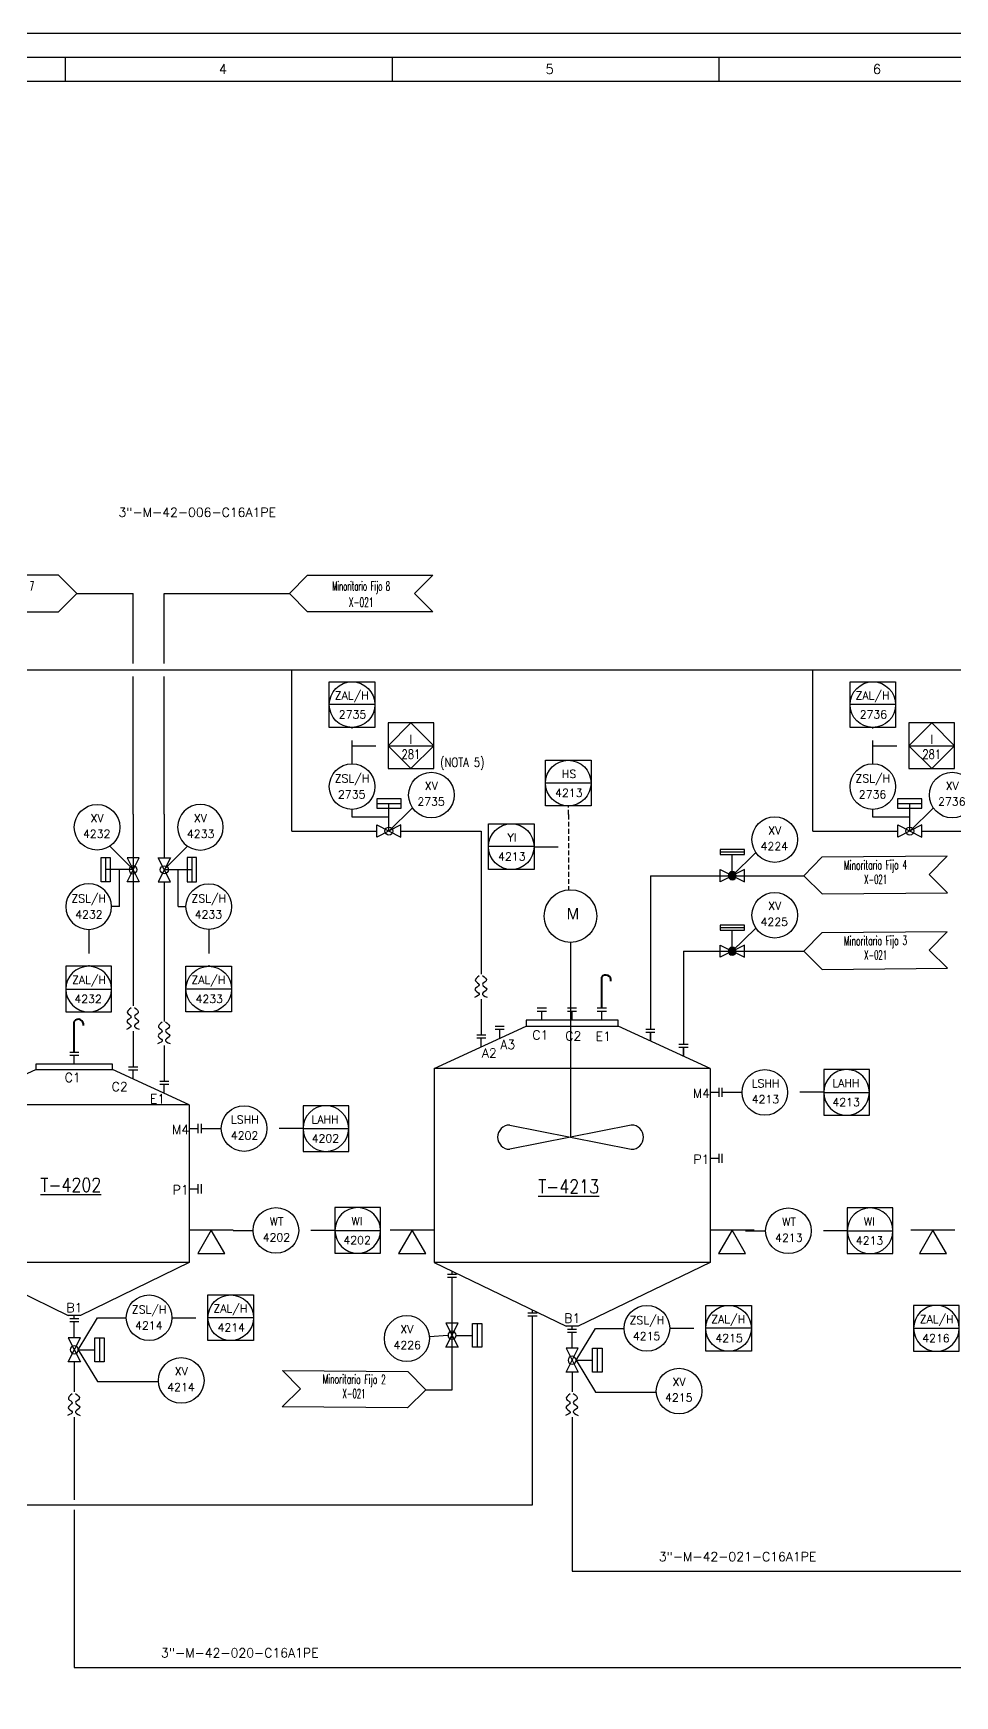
# Model space of a CAD drawing. Header units: millimetres. Extents: x 19 to 439, y 15 to 312.
# Drawn here: x 122.9 to 219.2, y 138.1 to 311.9 of the extents above; entities that cross this region are included whole.
import ezdxf
from ezdxf.enums import TextEntityAlignment as Align

# ---------------------------------------------------------------- set-up
doc = ezdxf.new("R2010")
doc.units = ezdxf.units.MM
doc.linetypes.add('TRAZOS', pattern=[0.75, 0.5, -0.25])
for name, color, linetype in [('CAJETIN', 1, 'Continuous'), ('CONEXION INTRUMENTOS', 1, 'Continuous'), ('EQUIPOS', 5, 'Continuous'), ('EQUIPOS 02', 1, 'Continuous'), ('FORMATO', 7, 'Continuous'), ('INSTRUMENTOS', 1, 'Continuous'), ('TEX', 7, 'Continuous'), ('TEXTO-INSTRUMENTACION', 7, 'Continuous'), ('TEXTO-VALVULAS Y ACCESORIOS', 7, 'Continuous'), ('TUBERIA', 5, 'Continuous'), ('VALVULAS Y ACCESORIOS', 1, 'Continuous')]:
    doc.layers.add(name, color=color, linetype=linetype)
doc.styles.add('PY', font='ROMANS.shx')
doc.styles.add('PY1', font='ROMANS.shx', dxfattribs={"width": 0.8})
doc.styles.add('TXT', font='txt')
doc.linetypes.add('SEÑAL_MECANICA2', pattern='A,4.411183,["o",PY,S=4.130212,R=360,X=0,Y=-1.374288],0.588817,-0.374158,["",PY,S=2,R=360,X=0,Y=-0.688262],-2.183682', length=7.55784)

# ---------------------------------------------------------------- blocks, each defined once
blk = doc.blocks.new('MARCO-A1')
at = {"layer": 'FORMATO', "color": 5}
for p, q in [((215.25, 589), (215.25, 584)), ((283.67, 589), (283.67, 584)), ((352.08, 589), (352.08, 584))]:
    blk.add_line(p, q, dxfattribs=at)
at = {"layer": 'FORMATO', "color": 1}
blk.add_lwpolyline([(0, 594), (841, 594), (841, 0), (0, 0)], close=True, dxfattribs=at)
at = {"layer": 'FORMATO', "color": 5}
blk.add_lwpolyline([(5, 589), (836, 589), (836, 5), (5, 5)], close=True, dxfattribs=at)
at = {"layer": 'FORMATO', "color": 8, "linetype": 'Continuous'}
blk.add_lwpolyline([(10, 584), (831, 584), (831, 10), (10, 10)], close=True, dxfattribs=at)
at = {"layer": 'FORMATO', "color": 1, "style": 'PY'}
for s, p in [('4', (247.4, 585.5)), ('5', (315.82, 585.5)), ('6', (384.34, 585.5))]:
    blk.add_text(s, height=2, dxfattribs=at).set_placement(p)
blk = doc.blocks.new('SEÑAL CIR')
at = {"color": 1}
blk.add_circle((0, 5.7), 5.7, dxfattribs=at)
at = {"layer": 'INSTRUMENTOS', "linetype": 'Continuous', "style": 'PY', "flags": 4}
for p in [(0.18, 6.94), (0.13, 2.95)]:
    blk.add_attdef('---', text='', height=2, dxfattribs=at).set_placement(p, align=Align.CENTER)
blk = doc.blocks.new('SEÑAL CIRCU MARCO')
at = {"color": 1, "linetype": 'Continuous', "ltscale": 0.5}
blk.add_line((5.7, 5.7), (-5.7, 5.7), dxfattribs=at)
at = {"color": 1, "flags": 128}
blk.add_lwpolyline([(5.7, 0), (-5.7, 0), (-5.7, 11.4), (5.7, 11.4)], close=True, dxfattribs=at)
at = {"color": 1}
blk.add_circle((0, 5.7), 5.7, dxfattribs=at)
at = {"style": 'PY'}
for tag, p in [('XXX', (0.18, 7.98)), ('YYY', (0.13, 3.24))]:
    blk.add_attdef(tag, text='', height=2, dxfattribs=at).set_placement(p, align=Align.MIDDLE)
blk = doc.blocks.new('VALV GLOB-V')
at = {"layer": 'INSTRUMENTOS', "color": 1, "flags": 128}
blk.add_lwpolyline([(5.7, -1.43), (5.7, 1.43), (0, -1.43), (0, 1.43)], close=True, dxfattribs=at)
at = {"layer": 'INSTRUMENTOS', "color": 1}
blk.add_circle((2.85, 0), 0.95, dxfattribs=at)
at = {"layer": 'INSTRUMENTOS', "color": 7, "linetype": 'SEÑAL_MECANICA2', "style": 'PY'}
blk.add_attdef('REF.', text='', height=2, dxfattribs=at).set_placement((3, -3.37), align=Align.MIDDLE)
blk = doc.blocks.new('SECUENCIA PROGRAMADA EN SISTEMA DE CONTROL PLC')
at = {"layer": 'INSTRUMENTOS'}
blk.add_line((-5, 5), (5, 5), dxfattribs=at)
at = {"layer": 'INSTRUMENTOS', "flags": 128}
for points in [[(0, 0), (-5, 5), (0, 10), (5, 5)], [(-5, 0), (5, 0), (5, 10), (-5, 10)]]:
    blk.add_lwpolyline(points, close=True, dxfattribs=at)
at = {"layer": 'TEXTO-INSTRUMENTACION', "linetype": 'Continuous', "style": 'PY1', "width": 0.8}
for tag, p in [('XXX', (0.01, 6.43)), ('YYY', (0.01, 3.17))]:
    blk.add_attdef(tag, text='', height=2, dxfattribs=at).set_placement(p, align=Align.MIDDLE_CENTER)
blk = doc.blocks.new('BANDERA DE FLUJO')
at = {"layer": 'TEX', "color": 1, "ltscale": 0.1, "flags": 128}
blk.add_lwpolyline([(-4, 4), (-31.46, 4), (-27.46, 0), (-31.46, -4), (-4, -4), (0, 0)], close=True, dxfattribs=at)
at = {"layer": 'TEX', "style": 'PY1', "width": 0.8}
for tag, p in [('ETIQUETA-LINEA-1', (-15.73, 0.61)), ('ETIQUETA-LINEA-2', (-15.73, -2.91))]:
    blk.add_attdef(tag, text='', height=2, dxfattribs=at).set_placement(p, align=Align.CENTER)
blk = doc.blocks.new('VALV TIPO GLOBO')
at = {"layer": 'VALVULAS Y ACCESORIOS'}
h = blk.add_hatch(color=256, dxfattribs=at)
edge = h.paths.add_edge_path()
edge.add_arc((2.67, 0), 0.889, 0, 360)
at = {"layer": 'VALVULAS Y ACCESORIOS', "flags": 128}
blk.add_lwpolyline([(0, -1.33), (0, 1.33), (5.33, -1.33), (5.33, 1.33)], close=True, dxfattribs=at)
at = {"layer": 'VALVULAS Y ACCESORIOS'}
blk.add_circle((2.67, 0), 0.889, dxfattribs=at)
at = {"layer": 'TEXTO-VALVULAS Y ACCESORIOS', "linetype": 'SEÑAL_MECANICA2', "style": 'PY1', "width": 0.8}
blk.add_attdef('REF.', text='', height=2, dxfattribs=at).set_placement((2.94, -3.07), align=Align.MIDDLE)

msp = doc.modelspace()

# ---------------------------------------------------------------- linework, layer by layer
at = {"color": 1}
for p, q in [((127.44, 253.36), (133.32, 253.36)), ((136.58, 253.36), (149.66, 253.36)), ((133.32, 230.27), (133.32, 210.24)), ((136.58, 230.27), (136.58, 225.73)), ((160.07, 228.52), (162.53, 230.94)), ((214.52, 228.52), (216.99, 230.94)), ((169.71, 228.52), (169.71, 213.55)), ((133.32, 224.48), (130.89, 226.94)), ((136.58, 224.48), (139, 226.94)), ((136.58, 223.22), (136.58, 208.6)), ((169.71, 210.94), (169.71, 207.21)), ((133.32, 207.6), (133.32, 203.87)), ((136.58, 206.09), (136.58, 202.36)), ((194.9, 201.2), (196.99, 201.2)), ((140.45, 197.41), (142.54, 197.41)), ((143.77, 186.76), (145.86, 186.76)), ((197.35, 186.73), (199.44, 186.73)), ((129.8, 175.54), (129.8, 173.03)), ((181.85, 174.44), (181.85, 171.93)), ((127.17, 173.03), (127.17, 169.88)), ((179.22, 171.93), (179.22, 169.88)), ((127.17, 167.23), (127.17, 158.61)), ((179.22, 167.23), (179.22, 151.13)), ((127.17, 157.55), (127.17, 141.08))]:
    msp.add_line(p, q, dxfattribs=at)
at = {"color": 1, "linetype": 'TRAZOS'}
for q in [(178.83, 231.15), (178.83, 222.36)]:
    msp.add_line((178.83, 230.24), q, dxfattribs=at)
at = {"color": 2, "lineweight": 40}
for p, q in [((182.32, 210.02), (182.32, 213.24)), ((127.17, 205.39), (127.17, 208.61))]:
    msp.add_line(p, q, dxfattribs=at)
for p, q in [((143.78, 186.79), (139.18, 186.79)), ((164.8, 186.79), (160.2, 186.79)), ((198.24, 186.79), (193.64, 186.79)), ((219.25, 186.79), (214.65, 186.79))]:
    msp.add_line(p, q)
at = {"color": 2}
for p, q in [((127.58, 174.29), (129.61, 177.63)), ((129.61, 177.63), (132.61, 177.63)), ((179.63, 173.18), (181.66, 176.52)), ((181.66, 176.52), (184.66, 176.52)), ((127.58, 174.29), (129.3, 174.29)), ((127.58, 174.29), (129.61, 170.95)), ((129.8, 175.54), (129.8, 173.03)), ((181.85, 174.44), (181.85, 171.93)), ((179.63, 173.18), (181.35, 173.18)), ((179.63, 173.18), (181.66, 169.84)), ((129.61, 170.95), (135.97, 170.95)), ((181.66, 169.84), (188.02, 169.84))]:
    msp.add_line(p, q, dxfattribs=at)
at = {"color": 1}
for points in [[(187.4, 223.85), (187.4, 223.85), (203.45, 223.85)], [(187.4, 223.85), (187.4, 207.82)], [(190.86, 215.95), (190.86, 215.95), (203.45, 215.95)], [(190.86, 215.95), (190.86, 206.23)], [(187.4, 207.5), (187.4, 206.56)], [(190.86, 205.91), (190.86, 204.96)]]:
    msp.add_lwpolyline(points, dxfattribs=at)
for points in [[(142.9, 184.34), (141.48, 186.79), (140.07, 184.34)], [(163.91, 184.34), (162.5, 186.79), (161.08, 184.34)], [(197.35, 184.34), (195.94, 186.79), (194.53, 184.34)], [(218.37, 184.34), (216.95, 186.79), (215.54, 184.34)]]:
    msp.add_lwpolyline(points, close=True)
for points in [[(129.3, 175.54), (130.3, 175.54), (130.3, 173.03), (129.3, 173.03)], [(181.35, 174.44), (182.35, 174.44), (182.35, 171.93), (181.35, 171.93)]]:
    msp.add_lwpolyline(points, close=True, dxfattribs=at)
at = {"color": 2}
for points in [[(129.3, 175.54), (130.3, 175.54), (130.3, 173.03), (129.3, 173.03)], [(181.35, 174.44), (182.35, 174.44), (182.35, 171.93), (181.35, 171.93)]]:
    msp.add_lwpolyline(points, close=True, dxfattribs=at)
at = {"color": 2, "lineweight": 40}
for centre in [(182.75, 212.93), (127.6, 208.3)]:
    msp.add_arc(centre, 0.534, 348.2835, 145.26, dxfattribs=at)
at = {"color": 2}
for points in [[(169.51, 213.39), (169.11, 212.84), (169.51, 212.45), (169.06, 211.95), (169.51, 211.51), (169.01, 211.11)], [(169.84, 213.41), (170.24, 212.87), (169.84, 212.47), (170.29, 211.98), (169.84, 211.53), (170.33, 211.14)], [(133.11, 210.04), (132.72, 209.5), (133.11, 209.1), (132.67, 208.61), (133.11, 208.16), (132.62, 207.77)], [(133.45, 210.06), (133.84, 209.52), (133.45, 209.12), (133.89, 208.63), (133.45, 208.18), (133.94, 207.79)], [(136.37, 208.54), (135.97, 208), (136.37, 207.6), (135.92, 207.11), (136.37, 206.66), (135.88, 206.27)], [(136.7, 208.56), (137.1, 208.02), (136.7, 207.62), (137.15, 207.13), (136.7, 206.68), (137.2, 206.29)], [(126.96, 169.68), (126.56, 169.13), (126.96, 168.74), (126.51, 168.24), (126.96, 167.8), (126.47, 167.4)], [(127.29, 169.7), (127.69, 169.16), (127.29, 168.76), (127.74, 168.27), (127.29, 167.82), (127.79, 167.42)], [(179.01, 169.68), (178.62, 169.13), (179.01, 168.74), (178.57, 168.24), (179.01, 167.8), (178.52, 167.4)], [(179.34, 169.7), (179.74, 169.16), (179.34, 168.76), (179.79, 168.27), (179.34, 167.82), (179.84, 167.42)]]:
    msp.add_spline(points, degree=3, dxfattribs=at)
at = {"layer": 'CAJETIN', "color": 1, "linetype": 'TRAZOS', "ltscale": 5}
for p, q in [((156.21, 235.5), (156.21, 239.35)), ((210.66, 235.5), (210.66, 239.35)), ((156.21, 237.43), (159.97, 237.43)), ((210.66, 237.43), (214.43, 237.43)), ((128.67, 218.23), (128.67, 214.38)), ((141.23, 218.23), (141.23, 214.38)), ((205.54, 201.2), (201.76, 201.2)), ((151.08, 197.41), (147.3, 197.41)), ((154.41, 186.76), (150.63, 186.76)), ((207.99, 186.73), (204.21, 186.73))]:
    msp.add_line(p, q, dxfattribs=at)
at = {"layer": 'CAJETIN', "color": 2, "linetype": 'TRAZOS', "ltscale": 5}
for p, q in [((137.38, 177.63), (141.14, 177.63)), ((189.43, 176.53), (193.19, 176.53))]:
    msp.add_line(p, q, dxfattribs=at)
at = {"layer": 'CONEXION INTRUMENTOS', "linetype": 'Continuous'}
for p, q in [((133.32, 251.88), (133.32, 253.36)), ((136.58, 251.88), (136.58, 253.36)), ((133.32, 246.05), (133.32, 251.88)), ((136.58, 246.05), (136.58, 251.88)), ((123.54, 245.39), (149.91, 245.39)), ((178, 245.39), (204.37, 245.39)), ((133.32, 230.27), (133.32, 244.68)), ((136.58, 230.27), (136.58, 244.68)), ((156.21, 229.96), (156.21, 230.78)), ((160.07, 229.96), (156.21, 229.96)), ((210.66, 229.96), (210.66, 230.78)), ((214.52, 229.96), (210.66, 229.96)), ((149.91, 228.52), (158.81, 228.52)), ((161.32, 228.52), (169.71, 228.52)), ((204.37, 228.52), (213.27, 228.52)), ((215.78, 228.52), (224.17, 228.52)), ((194.69, 226.34), (197.24, 226.34)), ((195.96, 223.85), (198.43, 226.28)), ((195.96, 224.28), (195.96, 226.08)), ((131.88, 220.62), (131.88, 224.48)), ((138.02, 220.62), (138.02, 224.48)), ((131.88, 220.62), (131.05, 220.62)), ((138.02, 220.62), (138.84, 220.62)), ((194.69, 218.43), (197.24, 218.43)), ((195.96, 215.95), (198.43, 218.37)), ((195.96, 216.37), (195.96, 218.17)), ((127.17, 175.54), (127.17, 177.23)), ((166.24, 175.79), (164.32, 175.64)), ((167.08, 175.79), (168.8, 175.79)), ((169.29, 177.04), (169.29, 174.54)), ((169.29, 177.04), (169.29, 174.54)), ((179.22, 174.44), (179.22, 176.13)), ((163.92, 170.1), (166.66, 170.1)), ((179.22, 151.13), (315.09, 151.13)), ((179.22, 151.13), (315.09, 151.13)), ((127.17, 141.08), (315.09, 141.08))]:
    msp.add_line(p, q, dxfattribs=at)
for points in [[(204.37, 245.39), (204.37, 245.39), (253.15, 245.39), (253.15, 245.39)], [(115.15, 191.66), (105.37, 191.66), (105.37, 158.08), (175.07, 158.08), (175.07, 177.82)], [(166.66, 170.1), (166.66, 181.88)]]:
    msp.add_lwpolyline(points, dxfattribs=at)
for points in [[(194.69, 226.08), (197.24, 226.08), (197.24, 226.6), (194.69, 226.6)], [(194.69, 218.17), (197.24, 218.17), (197.24, 218.69), (194.69, 218.69)], [(168.8, 177.04), (169.79, 177.04), (169.79, 174.54), (168.8, 174.54)], [(168.8, 177.04), (169.79, 177.04), (169.79, 174.54), (168.8, 174.54)]]:
    msp.add_lwpolyline(points, close=True, dxfattribs=at)
at = {"layer": 'EQUIPOS'}
for p, q in [((164.8, 203.68), (174.41, 208.12)), ((193.64, 203.68), (184.02, 208.12)), ((115.15, 199.9), (123.16, 203.59)), ((139.18, 199.9), (131.17, 203.59)), ((193.64, 203.68), (164.8, 203.68)), ((164.8, 203.68), (164.8, 183.41)), ((193.64, 203.68), (193.64, 183.41)), ((139.18, 199.9), (115.15, 199.9)), ((139.18, 199.9), (139.18, 183.41)), ((139.18, 183.41), (115.15, 183.41)), ((115.15, 183.41), (126.54, 177.87)), ((139.18, 183.41), (127.8, 177.87)), ((193.64, 183.41), (164.8, 183.41)), ((164.8, 183.41), (178.59, 176.76)), ((193.64, 183.41), (179.85, 176.76)), ((127.8, 177.87), (126.54, 177.87)), ((179.85, 176.76), (178.59, 176.76))]:
    msp.add_line(p, q, dxfattribs=at)
for points in [[(184.02, 208.76), (174.41, 208.76), (174.41, 208.12), (184.02, 208.12)], [(131.17, 204.13), (123.16, 204.13), (123.16, 203.59), (131.17, 203.59)]]:
    msp.add_lwpolyline(points, close=True, dxfattribs=at)
at = {"layer": 'EQUIPOS 02'}
for p, q in [((166.66, 182.2), (166.66, 182.52)), ((127.17, 177.55), (127.17, 177.87)), ((175.07, 178.14), (175.07, 178.46)), ((179.22, 176.44), (179.22, 176.76))]:
    msp.add_line(p, q, dxfattribs=at)
at = {"layer": 'TUBERIA', "color": 1, "linetype": 'Continuous'}
for p, q in [((76.38, 245.39), (178, 245.39)), ((149.91, 228.52), (149.91, 245.39)), ((204.37, 236.96), (204.37, 245.39)), ((204.37, 228.52), (204.37, 245.39))]:
    msp.add_line(p, q, dxfattribs=at)
at = {"layer": 'TUBERIA', "color": 1, "linetype": 'TRAZOS', "ltscale": 5}
msp.add_line((175.25, 226.88), (178.83, 226.88), dxfattribs=at)
at = {"layer": 'TUBERIA', "color": 1, "linetype": 'Continuous', "ltscale": 5}
for p, q in [((179.05, 216.88), (179.05, 196.51)), ((185.41, 197.78), (172.7, 195.24)), ((172.7, 197.78), (185.41, 195.24))]:
    msp.add_line(p, q, dxfattribs=at)
at = {"layer": 'TUBERIA', "linetype": 'Continuous'}
for p, q in [((176.05, 208.76), (176.05, 209.7)), ((179.22, 208.76), (179.22, 209.7)), ((182.32, 208.76), (182.32, 209.7)), ((169.71, 205.95), (169.71, 206.89)), ((171.65, 206.84), (171.65, 207.79)), ((187.4, 206.56), (187.4, 207.5)), ((190.86, 204.96), (190.86, 205.91)), ((127.17, 204.13), (127.17, 205.07)), ((133.32, 202.6), (133.32, 203.55)), ((133.32, 202.6), (133.32, 203.55)), ((136.58, 201.1), (136.58, 202.05)), ((136.58, 201.1), (136.58, 202.05)), ((193.64, 201.2), (194.58, 201.2)), ((139.18, 197.41), (140.13, 197.41)), ((193.64, 194.3), (194.58, 194.3)), ((139.18, 191.11), (140.13, 191.11))]:
    msp.add_line(p, q, dxfattribs=at)
at = {"layer": 'TUBERIA', "color": 1, "linetype": 'Continuous', "ltscale": 5}
msp.add_circle((179.05, 219.63), 2.75, dxfattribs=at)
for centre, start, end in [((172.7, 196.51), 90, 270), ((185.41, 196.51), 270, 90)]:
    msp.add_arc(centre, 1.27, start, end, dxfattribs=at)
at = {"layer": 'VALVULAS Y ACCESORIOS'}
for p, q in [((158.79, 231.4), (161.34, 231.4)), ((160.07, 228.52), (160.07, 231.4)), ((213.25, 231.4), (215.79, 231.4)), ((214.52, 228.52), (214.52, 231.4)), ((130.44, 225.75), (130.44, 223.2)), ((133.32, 224.48), (130.44, 224.48)), ((136.58, 224.48), (139.46, 224.48)), ((139.46, 225.75), (139.46, 223.2))]:
    msp.add_line(p, q, dxfattribs=at)
at = {"layer": 'VALVULAS Y ACCESORIOS', "ltscale": 0.1}
for p, q in [((175.57, 210.02), (176.53, 210.02)), ((175.57, 209.7), (176.53, 209.7)), ((178.74, 210.02), (179.69, 210.02)), ((178.74, 209.7), (179.69, 209.7)), ((181.84, 210.02), (182.8, 210.02)), ((181.84, 209.7), (182.8, 209.7)), ((169.24, 207.21), (170.19, 207.21)), ((169.24, 206.89), (170.19, 206.89)), ((171.17, 208.1), (172.12, 208.1)), ((171.17, 207.79), (172.12, 207.79)), ((186.93, 207.82), (187.88, 207.82)), ((186.93, 207.5), (187.88, 207.5)), ((126.69, 205.39), (127.64, 205.39)), ((190.38, 206.23), (191.34, 206.23)), ((190.38, 205.91), (191.34, 205.91)), ((126.69, 205.07), (127.64, 205.07)), ((132.84, 203.87), (133.8, 203.87)), ((132.84, 203.87), (133.8, 203.87)), ((132.84, 203.55), (133.8, 203.55)), ((132.84, 203.55), (133.8, 203.55)), ((136.1, 202.36), (137.05, 202.36)), ((136.1, 202.36), (137.05, 202.36)), ((136.1, 202.05), (137.05, 202.05)), ((136.1, 202.05), (137.05, 202.05)), ((194.58, 200.72), (194.58, 201.68)), ((194.9, 200.72), (194.9, 201.68)), ((140.13, 196.93), (140.13, 197.89)), ((140.45, 196.93), (140.45, 197.89)), ((194.58, 193.82), (194.58, 194.77)), ((194.9, 193.82), (194.9, 194.77)), ((140.13, 190.63), (140.13, 191.59)), ((140.45, 190.63), (140.45, 191.59)), ((166.18, 182.2), (167.13, 182.2)), ((166.18, 181.88), (167.13, 181.88)), ((126.69, 177.55), (127.64, 177.55)), ((174.59, 178.14), (175.55, 178.14)), ((174.59, 177.82), (175.55, 177.82)), ((126.69, 177.23), (127.64, 177.23)), ((178.74, 176.44), (179.69, 176.44)), ((178.74, 176.13), (179.69, 176.13))]:
    msp.add_line(p, q, dxfattribs=at)
at = {"layer": 'VALVULAS Y ACCESORIOS', "flags": 128}
for points in [[(158.79, 231.88), (158.79, 230.92), (161.34, 230.92), (161.34, 231.88)], [(213.25, 231.88), (213.25, 230.92), (215.79, 230.92), (215.79, 231.88)], [(129.96, 225.75), (130.91, 225.75), (130.91, 223.2), (129.96, 223.2)], [(139.93, 225.75), (138.98, 225.75), (138.98, 223.2), (139.93, 223.2)]]:
    msp.add_lwpolyline(points, close=True, dxfattribs=at)

# ---------------------------------------------------------------- block references
at = {"xscale": 0.499409123998651, "yscale": 0.499409123998651, "zscale": 0.499409123998651}
msp.add_blockref('MARCO-A1', (18.72, 15.28), dxfattribs=at)
ref = msp.add_blockref('BANDERA DE FLUJO', (127.44, 253.36), dxfattribs=dict(xscale=0.4768831266174857, yscale=0.4768831266174857, zscale=0.4768831266174857))
ref.add_attrib('ETIQUETA-LINEA-1', 'Minoritario Fijo 7', dxfattribs={"layer": 'TEX', "height": 0.9538, "style": 'PY1', "width": 0.55}).set_placement((119.94, 253.65), align=Align.CENTER)
ref.add_attrib('ETIQUETA-LINEA-2', 'X-021', dxfattribs={"layer": 'TEX', "height": 0.954, "style": 'PY1', "width": 0.6}).set_placement((119.94, 251.97), align=Align.CENTER)
ref = msp.add_blockref('BANDERA DE FLUJO', (149.66, 253.36), dxfattribs=dict(xscale=-0.4768831266174857, yscale=0.4768831266174857, zscale=0.4768831266174857))
ref.add_attrib('ETIQUETA-LINEA-1', 'Minoritario Fijo 8', dxfattribs={"layer": 'TEX', "height": 0.9538, "style": 'PY1', "width": 0.55}).set_placement((157.16, 253.65), align=Align.CENTER)
ref.add_attrib('ETIQUETA-LINEA-2', 'X-021', dxfattribs={"layer": 'TEX', "height": 0.954, "style": 'PY1', "width": 0.6}).set_placement((157.16, 251.97), align=Align.CENTER)
ref = msp.add_blockref('SEÑAL CIRCU MARCO', (156.21, 239.35), dxfattribs=dict(xscale=0.4182741903562706, yscale=0.4182741903562706, zscale=0.4182741903562706))
ref.add_attrib('XXX', 'ZAL/H', dxfattribs={"height": 0.837, "style": 'PY'}).set_placement((156.18, 242.63), align=Align.MIDDLE)
ref.add_attrib('YYY', '2735', dxfattribs={"height": 0.837, "style": 'PY'}).set_placement((156.26, 240.71), align=Align.MIDDLE)
ref = msp.add_blockref('SEÑAL CIRCU MARCO', (210.66, 239.35), dxfattribs=dict(xscale=0.4182741903562706, yscale=0.4182741903562706, zscale=0.4182741903562706))
ref.add_attrib('XXX', 'ZAL/H', dxfattribs={"height": 0.837, "style": 'PY'}).set_placement((210.63, 242.63), align=Align.MIDDLE)
ref.add_attrib('YYY', '2736', dxfattribs={"height": 0.837, "style": 'PY'}).set_placement((210.72, 240.71), align=Align.MIDDLE)
ref = msp.add_blockref('SECUENCIA PROGRAMADA EN SISTEMA DE CONTROL PLC', (162.36, 235.04), dxfattribs=dict(xscale=0.4774027370117956, yscale=0.4774027370117956, zscale=0.4774027370117956))
ref.add_attrib('XXX', 'I', dxfattribs={"layer": 'TEXTO-INSTRUMENTACION', "linetype": 'Continuous', "height": 0.955, "style": 'TXT'}).set_placement((162.36, 238.11), align=Align.MIDDLE_CENTER)
ref.add_attrib('YYY', '281', dxfattribs={"layer": 'TEXTO-INSTRUMENTACION', "linetype": 'Continuous', "height": 0.955, "style": 'PY1', "width": 0.8}).set_placement((162.36, 236.55), align=Align.MIDDLE_CENTER)
ref = msp.add_blockref('SECUENCIA PROGRAMADA EN SISTEMA DE CONTROL PLC', (216.82, 235.04), dxfattribs=dict(xscale=0.4774027370117956, yscale=0.4774027370117956, zscale=0.4774027370117956))
ref.add_attrib('XXX', 'I', dxfattribs={"layer": 'TEXTO-INSTRUMENTACION', "linetype": 'Continuous', "height": 0.955, "style": 'TXT'}).set_placement((216.82, 238.11), align=Align.MIDDLE_CENTER)
ref.add_attrib('YYY', '281', dxfattribs={"layer": 'TEXTO-INSTRUMENTACION', "linetype": 'Continuous', "height": 0.955, "style": 'PY1', "width": 0.8}).set_placement((216.82, 236.55), align=Align.MIDDLE_CENTER)
at = {"linetype": 'Continuous'}
ref = msp.add_blockref('SEÑAL CIR', (156.21, 230.78), dxfattribs=dict(at, xscale=0.4182741903562706, yscale=0.4182741903562706, zscale=0.4182741903562706))
ref.add_attrib('---', 'ZSL/H', dxfattribs={"layer": 'INSTRUMENTOS', "color": 7, "linetype": 'Continuous', "height": 0.837, "style": 'PY'}).set_placement((156.21, 233.6), align=Align.CENTER)
ref.add_attrib('---', '2735', dxfattribs={"layer": 'INSTRUMENTOS', "color": 7, "linetype": 'Continuous', "height": 0.837, "style": 'PY'}).set_placement((156.17, 231.93), align=Align.CENTER)
ref = msp.add_blockref('SEÑAL CIR', (164.5, 229.9), dxfattribs=dict(at, xscale=0.4182741903562706, yscale=0.4182741903562706, zscale=0.4182741903562706))
ref.add_attrib('---', 'XV', dxfattribs={"layer": 'INSTRUMENTOS', "color": 7, "linetype": 'Continuous', "height": 0.837, "style": 'PY'}).set_placement((164.5, 232.84), align=Align.CENTER)
ref.add_attrib('---', '2735', dxfattribs={"layer": 'INSTRUMENTOS', "color": 7, "linetype": 'Continuous', "height": 0.837, "style": 'PY'}).set_placement((164.47, 231.18), align=Align.CENTER)
at = {"xscale": 0.4182741903562706, "yscale": 0.4182741903562706, "zscale": 0.4182741903562706}
for p, values in [((178.82, 231.15), {'XXX': 'HS', 'YYY': '4213'}), ((172.86, 224.5), {'XXX': 'YI', 'YYY': '4213'})]:
    msp.add_blockref('SEÑAL CIRCU MARCO', p, dxfattribs=at).add_auto_attribs(values)
at = {"linetype": 'Continuous'}
ref = msp.add_blockref('SEÑAL CIR', (210.66, 230.78), dxfattribs=dict(at, xscale=0.4182741903562706, yscale=0.4182741903562706, zscale=0.4182741903562706))
ref.add_attrib('---', 'ZSL/H', dxfattribs={"layer": 'INSTRUMENTOS', "color": 7, "linetype": 'Continuous', "height": 0.837, "style": 'PY'}).set_placement((210.66, 233.6), align=Align.CENTER)
ref.add_attrib('---', '2736', dxfattribs={"layer": 'INSTRUMENTOS', "color": 7, "linetype": 'Continuous', "height": 0.837, "style": 'PY'}).set_placement((210.63, 231.93), align=Align.CENTER)
ref = msp.add_blockref('SEÑAL CIR', (218.96, 229.9), dxfattribs=dict(at, xscale=0.4182741903562706, yscale=0.4182741903562706, zscale=0.4182741903562706))
ref.add_attrib('---', 'XV', dxfattribs={"layer": 'INSTRUMENTOS', "color": 7, "linetype": 'Continuous', "height": 0.837, "style": 'PY'}).set_placement((218.96, 232.84), align=Align.CENTER)
ref.add_attrib('---', '2736', dxfattribs={"layer": 'INSTRUMENTOS', "color": 7, "linetype": 'Continuous', "height": 0.837, "style": 'PY'}).set_placement((218.92, 231.18), align=Align.CENTER)
ref = msp.add_blockref('SEÑAL CIR', (129.55, 226.53), dxfattribs=dict(at, xscale=0.4182741903562706, yscale=0.4182741903562706, zscale=0.4182741903562706))
ref.add_attrib('---', 'XV', dxfattribs={"layer": 'INSTRUMENTOS', "color": 7, "linetype": 'Continuous', "height": 0.837, "style": 'PY'}).set_placement((129.55, 229.46), align=Align.CENTER)
ref.add_attrib('---', '4232', dxfattribs={"layer": 'INSTRUMENTOS', "color": 7, "linetype": 'Continuous', "height": 0.837, "style": 'PY'}).set_placement((129.51, 227.8), align=Align.CENTER)
ref = msp.add_blockref('SEÑAL CIR', (140.35, 226.53), dxfattribs=dict(at, xscale=-0.4182741903562706, yscale=0.4182741903561622, zscale=0.4182741903561967))
ref.add_attrib('---', 'XV', dxfattribs={"layer": 'INSTRUMENTOS', "color": 7, "linetype": 'Continuous', "height": 0.837, "style": 'PY'}).set_placement((140.35, 229.46), align=Align.CENTER)
ref.add_attrib('---', '4233', dxfattribs={"layer": 'INSTRUMENTOS', "color": 7, "linetype": 'Continuous', "height": 0.837, "style": 'PY'}).set_placement((140.38, 227.8), align=Align.CENTER)
at = {"linetype": 'Continuous', "xscale": 0.4402886214275962, "yscale": 0.4402886214275962, "zscale": 0.4402886214275962}
for p in [(158.81, 228.52), (213.27, 228.52)]:
    msp.add_blockref('VALV GLOB-V', p, dxfattribs=at)
at = {"linetype": 'Continuous', "yscale": 0.4402886214275962}
for p, xscale, zscale, rotation in [((133.32, 225.73), -0.4402886214275962, 0.4402886214275544, 90), ((136.58, 225.73), 0.4402886214275962, 0.4402886214275962, 270), ((166.66, 177.05), -0.4402886214275962, 0.4402886214275544, 90), ((127.17, 175.54), -0.4402886214275962, 0.4402886214275544, 90), ((179.22, 174.44), -0.4402886214275962, 0.4402886214275544, 90)]:
    msp.add_blockref('VALV GLOB-V', p, dxfattribs=dict(at, xscale=xscale, zscale=zscale, rotation=rotation))
at = {"color": 1, "linetype": 'TRAZOS'}
ref = msp.add_blockref('BANDERA DE FLUJO', (203.45, 223.85), dxfattribs=dict(at, xscale=0.4768831266174857, yscale=0.4768831266174857, zscale=0.4768831266174857, rotation=180.4678658087846))
ref.add_attrib('ETIQUETA-LINEA-1', 'X-021', dxfattribs={"layer": 'TEX', "height": 0.954, "rotation": 0.4679, "style": 'PY1', "width": 0.55}).set_placement((210.96, 222.99), align=Align.CENTER)
ref.add_attrib('ETIQUETA-LINEA-2', 'Minoritario Fijo 4', dxfattribs={"layer": 'TEX', "height": 0.9538, "rotation": 0.4679, "style": 'PY1', "width": 0.6}).set_placement((210.95, 224.49), align=Align.CENTER)
at = {"linetype": 'Continuous'}
ref = msp.add_blockref('SEÑAL CIR', (128.67, 218.23), dxfattribs=dict(at, xscale=-0.4182741903562706, yscale=0.4182741903561622, zscale=0.4182741903561967))
ref.add_attrib('---', 'ZSL/H', dxfattribs={"layer": 'INSTRUMENTOS', "color": 7, "linetype": 'Continuous', "height": 0.837, "style": 'PY'}).set_placement((128.67, 221.05), align=Align.CENTER)
ref.add_attrib('---', '4232', dxfattribs={"layer": 'INSTRUMENTOS', "color": 7, "linetype": 'Continuous', "height": 0.837, "style": 'PY'}).set_placement((128.7, 219.38), align=Align.CENTER)
ref = msp.add_blockref('SEÑAL CIR', (141.23, 218.23), dxfattribs=dict(at, xscale=0.4182741903562706, yscale=0.4182741903562706, zscale=0.4182741903562706))
ref.add_attrib('---', 'ZSL/H', dxfattribs={"layer": 'INSTRUMENTOS', "color": 7, "linetype": 'Continuous', "height": 0.837, "style": 'PY'}).set_placement((141.23, 221.05), align=Align.CENTER)
ref.add_attrib('---', '4233', dxfattribs={"layer": 'INSTRUMENTOS', "color": 7, "linetype": 'Continuous', "height": 0.837, "style": 'PY'}).set_placement((141.19, 219.38), align=Align.CENTER)
at = {"color": 1, "linetype": 'TRAZOS'}
ref = msp.add_blockref('BANDERA DE FLUJO', (203.45, 215.95), dxfattribs=dict(at, xscale=0.4768831266174857, yscale=0.4768831266174857, zscale=0.4768831266174857, rotation=180.4678658087846))
ref.add_attrib('ETIQUETA-LINEA-1', 'X-021', dxfattribs={"layer": 'TEX', "height": 0.954, "rotation": 0.4679, "style": 'PY1', "width": 0.55}).set_placement((210.96, 215.08), align=Align.CENTER)
ref.add_attrib('ETIQUETA-LINEA-2', 'Minoritario Fijo 3', dxfattribs={"layer": 'TEX', "height": 0.9538, "rotation": 0.4679, "style": 'PY1', "width": 0.6}).set_placement((210.95, 216.58), align=Align.CENTER)
ref = msp.add_blockref('SEÑAL CIRCU MARCO', (128.67, 209.61), dxfattribs=dict(xscale=-0.4182741903562706, yscale=0.4182741903561622, zscale=0.4182741903561967))
ref.add_attrib('XXX', 'ZAL/H', dxfattribs={"height": 0.837, "style": 'PY'}).set_placement((128.7, 212.89), align=Align.MIDDLE)
ref.add_attrib('YYY', '4232', dxfattribs={"height": 0.837, "style": 'PY'}).set_placement((128.61, 210.96), align=Align.MIDDLE)
ref = msp.add_blockref('SEÑAL CIRCU MARCO', (141.23, 209.61), dxfattribs=dict(xscale=0.4182741903562706, yscale=0.4182741903562706, zscale=0.4182741903562706))
ref.add_attrib('XXX', 'ZAL/H', dxfattribs={"height": 0.837, "style": 'PY'}).set_placement((141.19, 212.89), align=Align.MIDDLE)
ref.add_attrib('YYY', '4233', dxfattribs={"height": 0.837, "style": 'PY'}).set_placement((141.28, 210.96), align=Align.MIDDLE)
at = {"linetype": 'Continuous'}
ref = msp.add_blockref('SEÑAL CIR', (199.37, 198.81), dxfattribs=dict(at, xscale=0.4182741903561622, yscale=0.4182741903561622, zscale=0.4182741903561622))
ref.add_attrib('---', 'LSHH', dxfattribs={"layer": 'INSTRUMENTOS', "color": 7, "linetype": 'Continuous', "height": 0.837, "style": 'PY'}).set_placement((199.45, 201.72), align=Align.CENTER)
ref.add_attrib('---', '4213', dxfattribs={"layer": 'INSTRUMENTOS', "color": 7, "linetype": 'Continuous', "height": 0.837, "style": 'PY'}).set_placement((199.43, 200.05), align=Align.CENTER)
ref = msp.add_blockref('SEÑAL CIRCU MARCO', (207.92, 198.81), dxfattribs=dict(xscale=-0.4186024831818341, yscale=0.4186024831817256, zscale=0.4186024831817918))
ref.add_attrib('XXX', 'LAHH', dxfattribs={"height": 0.837, "style": 'PY'}).set_placement((207.85, 202.16), align=Align.MIDDLE)
ref.add_attrib('YYY', '4213', dxfattribs={"height": 0.837, "style": 'PY'}).set_placement((207.87, 200.17), align=Align.MIDDLE)
ref = msp.add_blockref('SEÑAL CIR', (144.92, 195.03), dxfattribs=dict(at, xscale=0.4182741903561622, yscale=0.4182741903561622, zscale=0.4182741903561622))
ref.add_attrib('---', 'LSHH', dxfattribs={"layer": 'INSTRUMENTOS', "color": 7, "linetype": 'Continuous', "height": 0.837, "style": 'PY'}).set_placement((145, 197.93), align=Align.CENTER)
ref.add_attrib('---', '4202', dxfattribs={"layer": 'INSTRUMENTOS', "color": 7, "linetype": 'Continuous', "height": 0.837, "style": 'PY'}).set_placement((144.97, 196.26), align=Align.CENTER)
ref = msp.add_blockref('SEÑAL CIRCU MARCO', (153.47, 195.03), dxfattribs=dict(xscale=-0.4186024831818341, yscale=0.4186024831817256, zscale=0.4186024831817918))
ref.add_attrib('XXX', 'LAHH', dxfattribs={"height": 0.837, "style": 'PY'}).set_placement((153.39, 198.37), align=Align.MIDDLE)
ref.add_attrib('YYY', '4202', dxfattribs={"height": 0.837, "style": 'PY'}).set_placement((153.42, 196.38), align=Align.MIDDLE)
ref = msp.add_blockref('SEÑAL CIR', (148.25, 184.38), dxfattribs=dict(at, xscale=0.4182741903561622, yscale=0.4182741903561622, zscale=0.4182741903561622))
ref.add_attrib('---', 'WT', dxfattribs={"layer": 'INSTRUMENTOS', "color": 7, "linetype": 'Continuous', "height": 0.837, "style": 'PY'}).set_placement((148.32, 187.28), align=Align.CENTER)
ref.add_attrib('---', '4202', dxfattribs={"layer": 'INSTRUMENTOS', "color": 7, "linetype": 'Continuous', "height": 0.837, "style": 'PY'}).set_placement((148.3, 185.61), align=Align.CENTER)
ref = msp.add_blockref('SEÑAL CIRCU MARCO', (156.8, 184.38), dxfattribs=dict(xscale=-0.4186024831818341, yscale=0.4186024831817256, zscale=0.4186024831817918))
ref.add_attrib('XXX', 'WI', dxfattribs={"height": 0.837, "style": 'PY'}).set_placement((156.72, 187.72), align=Align.MIDDLE)
ref.add_attrib('YYY', '4202', dxfattribs={"height": 0.837, "style": 'PY'}).set_placement((156.74, 185.74), align=Align.MIDDLE)
ref = msp.add_blockref('SEÑAL CIR', (201.83, 184.34), dxfattribs=dict(at, xscale=0.4182741903561622, yscale=0.4182741903561622, zscale=0.4182741903561622))
ref.add_attrib('---', 'WT', dxfattribs={"layer": 'INSTRUMENTOS', "color": 7, "linetype": 'Continuous', "height": 0.837, "style": 'PY'}).set_placement((201.9, 187.25), align=Align.CENTER)
ref.add_attrib('---', '4213', dxfattribs={"layer": 'INSTRUMENTOS', "color": 7, "linetype": 'Continuous', "height": 0.837, "style": 'PY'}).set_placement((201.88, 185.58), align=Align.CENTER)
ref = msp.add_blockref('SEÑAL CIRCU MARCO', (210.38, 184.34), dxfattribs=dict(xscale=-0.4186024831818341, yscale=0.4186024831817256, zscale=0.4186024831817918))
ref.add_attrib('XXX', 'WI', dxfattribs={"height": 0.837, "style": 'PY'}).set_placement((210.3, 187.68), align=Align.MIDDLE)
ref.add_attrib('YYY', '4213', dxfattribs={"height": 0.837, "style": 'PY'}).set_placement((210.32, 185.7), align=Align.MIDDLE)
ref = msp.add_blockref('SEÑAL CIR', (134.99, 175.25), dxfattribs=dict(at, xscale=0.4182741903562706, yscale=0.4182741903562706, zscale=0.4182741903562706))
ref.add_attrib('---', 'ZSL/H', dxfattribs={"layer": 'INSTRUMENTOS', "color": 2, "linetype": 'Continuous', "height": 0.837, "style": 'PY'}).set_placement((134.99, 178.07), align=Align.CENTER)
ref.add_attrib('---', '4214', dxfattribs={"layer": 'INSTRUMENTOS', "color": 2, "linetype": 'Continuous', "height": 0.837, "style": 'PY'}).set_placement((134.96, 176.4), align=Align.CENTER)
ref = msp.add_blockref('SEÑAL CIRCU MARCO', (143.52, 175.25), dxfattribs=dict(xscale=0.4182741903562706, yscale=0.4182741903562706, zscale=0.4182741903562706))
ref.add_attrib('XXX', 'ZAL/H', dxfattribs={"color": 2, "height": 0.837, "style": 'PY'}).set_placement((143.49, 178.53), align=Align.MIDDLE)
ref.add_attrib('YYY', '4214', dxfattribs={"color": 2, "height": 0.837, "style": 'PY'}).set_placement((143.58, 176.61), align=Align.MIDDLE)
ref = msp.add_blockref('SEÑAL CIR', (161.94, 173.08), dxfattribs=dict(at, xscale=-0.4182741903562706, yscale=0.4182741903561622, zscale=0.4182741903561967))
ref.add_attrib('---', 'XV', dxfattribs={"layer": 'INSTRUMENTOS', "color": 2, "linetype": 'Continuous', "height": 0.837, "style": 'PY'}).set_placement((161.94, 176.02), align=Align.CENTER)
ref.add_attrib('---', '4226', dxfattribs={"layer": 'INSTRUMENTOS', "color": 2, "linetype": 'Continuous', "height": 0.837, "style": 'PY'}).set_placement((161.98, 174.35), align=Align.CENTER)
ref = msp.add_blockref('SEÑAL CIR', (187.04, 174.14), dxfattribs=dict(at, xscale=0.4182741903562706, yscale=0.4182741903562706, zscale=0.4182741903562706))
ref.add_attrib('---', 'ZSL/H', dxfattribs={"layer": 'INSTRUMENTOS', "color": 2, "linetype": 'Continuous', "height": 0.837, "style": 'PY'}).set_placement((187.04, 176.96), align=Align.CENTER)
ref.add_attrib('---', '4215', dxfattribs={"layer": 'INSTRUMENTOS', "color": 2, "linetype": 'Continuous', "height": 0.837, "style": 'PY'}).set_placement((187.01, 175.29), align=Align.CENTER)
ref = msp.add_blockref('SEÑAL CIRCU MARCO', (195.58, 174.14), dxfattribs=dict(xscale=0.4182741903562706, yscale=0.4182741903562706, zscale=0.4182741903562706))
ref.add_attrib('XXX', 'ZAL/H', dxfattribs={"color": 2, "height": 0.837, "style": 'PY'}).set_placement((195.54, 177.42), align=Align.MIDDLE)
ref.add_attrib('YYY', '4215', dxfattribs={"color": 2, "height": 0.837, "style": 'PY'}).set_placement((195.63, 175.5), align=Align.MIDDLE)
ref = msp.add_blockref('SEÑAL CIRCU MARCO', (217.31, 174.14), dxfattribs=dict(xscale=-0.4182741903562706, yscale=0.4182741903561622, zscale=0.4182741903561967))
ref.add_attrib('XXX', 'ZAL/H', dxfattribs={"color": 2, "height": 0.837, "style": 'PY'}).set_placement((217.34, 177.42), align=Align.MIDDLE)
ref.add_attrib('YYY', '4216', dxfattribs={"color": 2, "height": 0.837, "style": 'PY'}).set_placement((217.26, 175.49), align=Align.MIDDLE)
ref = msp.add_blockref('SEÑAL CIR', (138.35, 168.69), dxfattribs=dict(at, xscale=0.4182741903562706, yscale=0.4182741903562706, zscale=0.4182741903562706))
ref.add_attrib('---', 'XV', dxfattribs={"layer": 'INSTRUMENTOS', "color": 2, "linetype": 'Continuous', "height": 0.837, "style": 'PY'}).set_placement((138.35, 171.63), align=Align.CENTER)
ref.add_attrib('---', '4214', dxfattribs={"layer": 'INSTRUMENTOS', "color": 2, "linetype": 'Continuous', "height": 0.837, "style": 'PY'}).set_placement((138.32, 169.97), align=Align.CENTER)
at = {"color": 1, "linetype": 'TRAZOS'}
ref = msp.add_blockref('BANDERA DE FLUJO', (163.92, 170.1), dxfattribs=dict(at, xscale=-0.4768831266174857, yscale=0.4768831266174857, zscale=0.4768831266174857, rotation=179.5321341912154))
ref.add_attrib('ETIQUETA-LINEA-1', 'X-021', dxfattribs={"layer": 'TEX', "height": 0.954, "rotation": 359.5321, "style": 'PY1', "width": 0.55}).set_placement((156.41, 169.23), align=Align.CENTER)
ref.add_attrib('ETIQUETA-LINEA-2', 'Minoritario Fijo 2', dxfattribs={"layer": 'TEX', "height": 0.9538, "rotation": 359.5321, "style": 'PY1', "width": 0.6}).set_placement((156.43, 170.73), align=Align.CENTER)
at = {"linetype": 'Continuous'}
ref = msp.add_blockref('SEÑAL CIR', (190.4, 167.58), dxfattribs=dict(at, xscale=0.4182741903562706, yscale=0.4182741903562706, zscale=0.4182741903562706))
ref.add_attrib('---', 'XV', dxfattribs={"layer": 'INSTRUMENTOS', "color": 2, "linetype": 'Continuous', "height": 0.837, "style": 'PY'}).set_placement((190.4, 170.52), align=Align.CENTER)
ref.add_attrib('---', '4215', dxfattribs={"layer": 'INSTRUMENTOS', "color": 2, "linetype": 'Continuous', "height": 0.837, "style": 'PY'}).set_placement((190.37, 168.86), align=Align.CENTER)
at = {"layer": 'CONEXION INTRUMENTOS', "linetype": 'Continuous'}
ref = msp.add_blockref('SEÑAL CIR', (200.4, 225.24), dxfattribs=dict(at, xscale=0.4182741903562706, yscale=0.4182741903562706, zscale=0.4182741903562706))
ref.add_attrib('---', 'XV', dxfattribs={"layer": 'INSTRUMENTOS', "color": 2, "linetype": 'Continuous', "height": 0.837, "style": 'PY'}).set_placement((200.4, 228.17), align=Align.CENTER)
ref.add_attrib('---', '4224', dxfattribs={"layer": 'INSTRUMENTOS', "color": 2, "linetype": 'Continuous', "height": 0.837, "style": 'PY'}).set_placement((200.36, 226.51), align=Align.CENTER)
at = {"layer": 'CONEXION INTRUMENTOS', "linetype": 'Continuous', "xscale": -0.4768831266174857, "yscale": 0.4768831266174857, "zscale": 0.4768831266174857}
for p in [(197.23, 223.85), (197.23, 215.95)]:
    msp.add_blockref('VALV TIPO GLOBO', p, dxfattribs=at)
at = {"layer": 'CONEXION INTRUMENTOS', "linetype": 'Continuous'}
ref = msp.add_blockref('SEÑAL CIR', (200.4, 217.33), dxfattribs=dict(at, xscale=0.4182741903562706, yscale=0.4182741903562706, zscale=0.4182741903562706))
ref.add_attrib('---', 'XV', dxfattribs={"layer": 'INSTRUMENTOS', "color": 2, "linetype": 'Continuous', "height": 0.837, "style": 'PY'}).set_placement((200.4, 220.27), align=Align.CENTER)
ref.add_attrib('---', '4225', dxfattribs={"layer": 'INSTRUMENTOS', "color": 2, "linetype": 'Continuous', "height": 0.837, "style": 'PY'}).set_placement((200.36, 218.61), align=Align.CENTER)

# ---------------------------------------------------------------- texts
at = {"insert": (178.64, 220.46), "char_height": 1.19, "width": 0.482, "attachment_point": 1}
msp.add_mtext('M', dxfattribs=at)
at = {"layer": 'EQUIPOS', "color": 6, "linetype": 'Continuous', "style": 'PY', "width": 0.85}
for s, p in [('%%UT-4202', (126.81, 190.81)), ('%%UT-4213', (178.86, 190.64))]:
    msp.add_text(s, height=1.431, dxfattribs=at).set_placement(p, align=Align.CENTER)
at = {"layer": 'TEX', "color": 7, "insert": (167.74, 235.54), "char_height": 0.954, "width": 13.6406, "attachment_point": 5, "style": 'PY1'}
msp.add_mtext('(NOTA 5)', dxfattribs=at)
at = {"layer": 'TEXTO-VALVULAS Y ACCESORIOS', "style": 'PY'}
for s, p in [('3"-M-42-006-C16A1PE', (140.02, 261.37)), ('3"-M-42-021-C16A1PE', (196.52, 152.18)), ('3"-M-42-020-C16A1PE', (144.47, 142.12))]:
    msp.add_text(s, height=0.9538, dxfattribs=at).set_placement(p, align=Align.CENTER)
at = {"layer": 'TEXTO-VALVULAS Y ACCESORIOS', "color": 7, "linetype": 'Continuous', "style": 'PY', "flags": 4}
for tag, p in [('C1', (175.9, 206.72)), ('C2', (179.34, 206.62)), ('E1', (182.48, 206.57)), ('A2', (170.56, 204.83)), ('A3', (172.49, 205.72)), ('C1', (127, 202.27)), ('C2', (131.91, 201.31)), ('E1', (135.87, 200.04)), ('M4', (192.74, 200.62)), ('M4', (138.29, 196.83)), ('P1', (192.74, 193.72)), ('P1', (138.29, 190.53)), ('B1', (127.18, 178.21)), ('B1', (179.23, 177.11))]:
    msp.add_attdef(tag, text='---', height=0.954, dxfattribs=at).set_placement(p, align=Align.CENTER)

doc.saveas('drawing.dxf')
